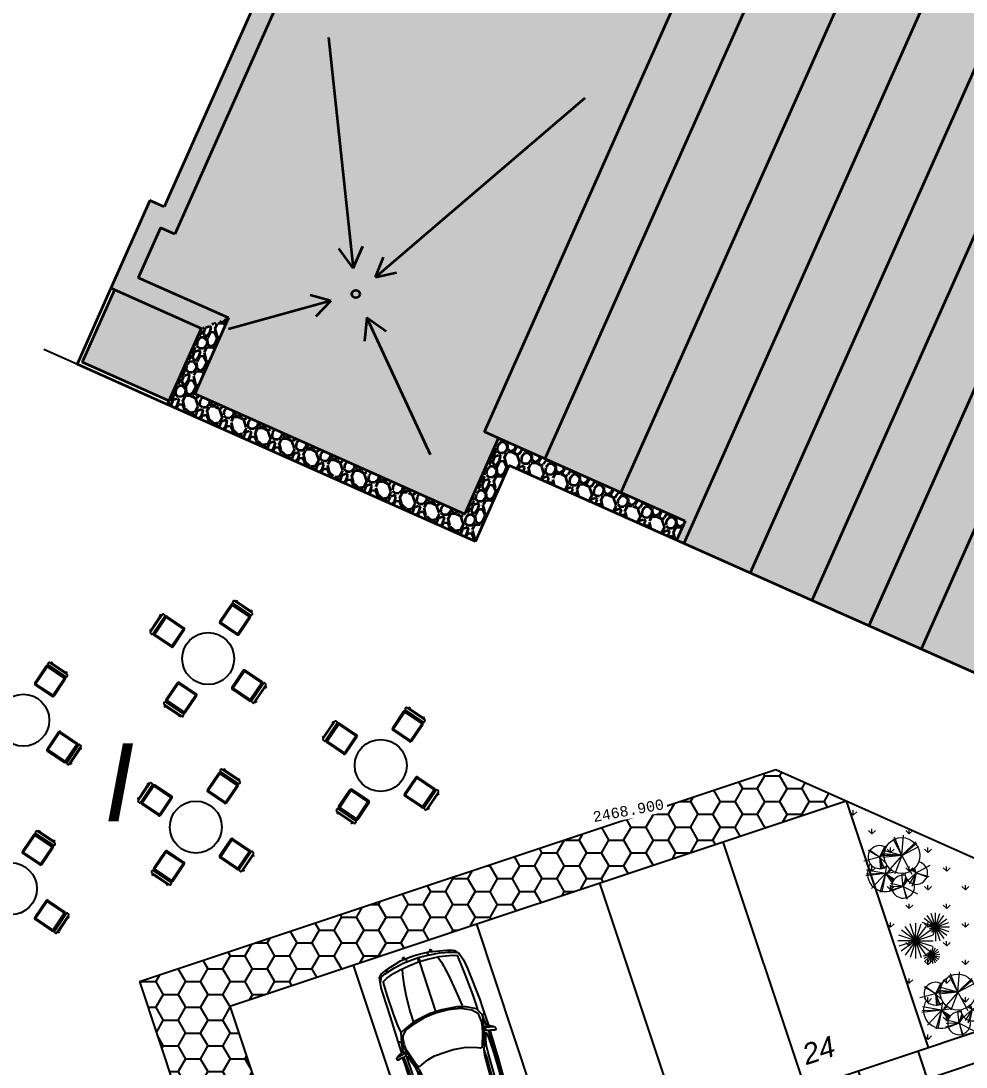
# Model space of a CAD drawing. Header units: millimetres. Extents: x 525387 to 527545, y 2235066 to 2235448.
# Drawn here: x 525562.22 to 525580.41, y 2235095.4 to 2235115.52 of the extents above; entities that cross this region are included whole.
import ezdxf
from ezdxf.enums import TextEntityAlignment as Align

# ---------------------------------------------------------------- set-up
doc = ezdxf.new("R2010")
doc.units = ezdxf.units.MM
doc.set_wipeout_variables(frame=1)
doc.linetypes.add('JIS_02_1.0', pattern=[2, 1, -1])
for name, color, linetype in [('auxiliar', 6, 'Continuous'), ('COTAS', 2, 'Continuous'), ('EJES', 1, 'Continuous'), ('muebles', 2, 'Continuous'), ('pie de plano', 7, 'Continuous'), ('PISOS', 7, 'Continuous'), ('ventanas', 3, 'Continuous')]:
    doc.layers.add(name, color=color, linetype=linetype)
doc.layers.add('jardin', color=72, linetype='Continuous', lineweight=5)
doc.layers.add('muro', color=5, linetype='Continuous', lineweight=35)
doc.styles.add('ARIAL', font='ariali.ttf')
doc.styles.add('MONOTXT4', font='monotxt4.shx')
pattern_1 = [(114.0127875, (525551.2992117441, 2235391.699582432), (-2.523752114492984, 5.572248672178291), [0.068344288, -6.766096727913]), (70.969741, (525551.2713996338, 2235391.762011952), (-2.015385456289004, -5.775595334039213), [0.117280944, -11.6108097787048]), (18.51044709999996, (525551.3096411213, 2235391.872883047), (-7.171114163222421, -2.367966566070316), [0.08269630400000003, -8.18694455882]), (153.273689, (525551.2742035118, 2235392.105530227), (9.074999634484817, -4.596525387082826), [0.106800904, -10.5732874851476]), (178.83365418, (525551.1788127049, 2235392.153561703), (6.602084183207112, -0.1590611135474153), [0.10472674, -10.36796154906879]), (243.2736889999999, (525551.0741075202, 2235392.155693437), (4.596525387082827, 9.074999634484815), [0.106800904, -10.5732874851476]), (283.69424047, (525551.0260760438, 2235392.060302629), (-1.954722134418151, 8.099276348983892), [0.141238732, -13.9826230628494]), (318.25532837, (525551.0595129424, 2235391.923079012), (8.763428531169453, -7.794256371141714), [0.133343904, -13.201051320381]), (7.429565620000007, (525551.1590034383, 2235391.834296972), (7.686031919642201, 1.026559949658026), [0.1071626, -10.6091091397424]), (61.23635829999998, (525551.2652664789, 2235391.848153893), (-2.736925454759393, -4.898269802194123), [0.122342656, -5.994787389999999]), (108.3974378, (525551.3241374319, 2235391.955400911), (-2.625425441390518, 7.841817471205219), [0.158215584, -15.6633545024354]), (24.81407482999999, (525551.0650067086, 2235391.648156168), (4.230842057811848, 2.008834358986388), [0.054000908, -5.346113164868801]), (57.4692344, (525551.1140221622, 2235391.6708191), (-3.61425097485695, -5.619809773538049), [0.102736396, -10.170927799408]), (111, (525551.1692690382, 2235391.757436652), (-0.464081092482485, 0.2066222146825261), [0.07184186800000002, -0.6465786216856001]), (89.19859050999996, (525551.239422324, 2235391.765127663), (-0.1049488886385366, -2.733649891768001), [0.03868826399999999, -3.830124473778799]), (177.80140949, (525551.2399634462, 2235391.803812006), (1.598865492140703, -0.1557855514535605), [0.05471312400000002, -2.680950598]), (276.96375653, (525551.1852904487, 2235391.805910984), (0.3082955408512482, -1.805487706823705), [0.08886393199999998, -2.873259630582]), (47.56505117999998, (525551.1960644143, 2235391.71770282), (-0.8773255218095942, -0.7215399703282587), [0.06425742800000002, -1.5421796233656]), (262.389540334, (525551.3598043303, 2235392.07297904), (-0.6739788693777097, -5.26067756887198), [0.09001760000000003, -8.911765334507802]), (316.34617594, (525551.3478826088, 2235391.983754143), (-4.278403158441012, 4.129168731580321), [0.075519788, -7.476443135640001]), (179.1985905099999, (525551.2888806331, 2235391.676378377), (2.73364989177, -0.1049488886385668), [0.07737601999999998, -3.791436717778799]), (229.61045967, (525551.2115119471, 2235391.677460622), (3.458465423990991, 4.020944281018713), [0.09001759999999998, -8.911765334507994]), (225.44395478, (525551.0720740532, 2235392.201084813), (1.961273258377443, 1.907161033047151), [0.08680703999999995, -4.253546862621199]), (180.7751406, (525551.0111696337, 2235392.139229171), (6.138003090693397, 0.04756110422571401), [0.07273442399999998, -7.200718676144001]), (312.80140949, (525550.8227333183, 2235391.878359781), (1.907161033170424, -1.961273258257643), [0.07737602000000002, -3.7914367177788]), (263.35402464, (525550.8753073387, 2235391.821587805), (0.8297644204997564, 6.859543061055199), [0.08515654800000003, -8.43047519604]), (315.44395478, (525550.9239782038, 2235392.105759516), (-1.907161033033535, 1.961273258390701), [0.04340352, -4.296950382621201]), (347.309932474, (525550.8351306514, 2235391.906204647), (2.062946584612372, -0.362407766247542), [0.02590292, -2.564398992905201]), (51.96375653200002, (525550.8604009281, 2235391.900514347), (-1.083947736529897, -1.185621062764739), [0.10472674, -1.9898109178138]), (72.00900596, (525550.9249294255, 2235391.982999455), (-1.602141054088788, -4.847433139590462), [0.09705339999999996, -9.608272972667395]), (189.6900675299999, (525551.14352315, 2235391.824506983), (1.134784399643891, 0.05083666319626014), [0.07326477599999999, -1.758355271936]), (239.15722659, (525551.0713036418, 2235391.812175161), (-4.440739834176075, -7.476134143068926), [0.127911352, -12.6632018130062]), (306.9453959, (525551.0057256551, 2235391.702353555), (-2.422078788595124, 3.302679872745418), [0.05230164800000001, -5.177878463622001]), (335.9999999999999, (525551.0371618428, 2235391.660553501), (0.670703307164948, 0.2574588777999348), [0.03048, -0.47752]), (6.256437159999979, (525550.9429843029, 2235391.98608241), (-4.0750565061357, -0.4099688668674019), [0.07057339199999998, -6.986788154639999]), (294.0127874999999, (525551.0131375886, 2235391.993773421), (2.523752114473436, -5.572248672187), [0.136688576, -6.697752439913001]), (246, (525551.0687618087, 2235391.868914381), (0.2574588777999348, -0.670703307164948), [0.13208, -0.3759200000000001]), (211.3048464999999, (525551.0150400329, 2235391.748253297), (-5.314789792473428, -3.194455424922962), [0.08032191200000001, -7.951863344828002]), (140.0546040999999, (525550.9464118466, 2235391.706518754), (-1.649702155269869, 1.290569951183687), [0.073965816, -3.624330007754401]), (93.64597535999997, (525550.8897053822, 2235391.754009108), (-0.7149888450969384, 10.88376290404138), [0.12042902, -11.9224928845876]), (61.42607873999999, (525550.8820471269, 2235391.874194582), (3.150169883354836, 5.826431987589059), [0.127405892, -12.613169291248])]

# ---------------------------------------------------------------- blocks, each defined once
blk = doc.blocks.new('Muco01pl')
at = {"color": 0, "linetype": 'ByBlock'}
for p, q in [((0.1830029072012882, -0.1196907536540419), (-0.1669970927987123, -0.1196907536540419)), ((-0.1584669139592585, -0.00981108789509938), (-0.1323541326172226, -0.009811087895099435)), ((-0.1584669139592585, -0.00981108789509938), (-0.1584669139592585, -0.0347477915452627)), ((-0.1584669139592576, -0.08340611557419672), (-0.1584669139592576, -0.09759532328770357)), ((-0.1323541326172217, -0.03474779154526275), (-0.1323541326172226, -0.009811087895099435)), ((-0.1323541326172226, -0.02227943972018065), (0.1448430847059317, -0.02227943972018065)), ((-0.1323541326172217, -0.09759532328770357), (-0.1323541326172217, -0.08340611557419672)), ((0.1448430847059308, -0.009811087895099435), (0.1709558660479675, -0.009811087895099435)), ((0.1448430847059317, -0.009811087895099435), (0.1448430847059317, -0.03474779154526275)), ((0.1448430847059317, -0.08340611557419675), (0.1448430847059317, -0.0975953232877036)), ((0.1709558660479675, -0.03474779154526275), (0.1709558660479675, -0.009811087895099435)), ((0.1709558660479675, -0.0975953232877036), (0.1709558660479675, -0.08340611557419675)), ((0.1859074768349493, -0.4725953232877036), (0.1859074768349493, -0.1225953232877031))]:
    blk.add_line(p, q, dxfattribs=at)
for points in [[(0.1899330943505466, -0.03474779154526275), (-0.1803233263974466, -0.03474779154526364, 0.414213562373095), (-0.1953233263974463, -0.04974779154526329), (-0.1953233263974463, -0.06840611557419615, 0.414213562373095), (-0.1803233263974467, -0.08340611557419672), (0.1899330943505466, -0.08340611557419672, 0.414213562373095), (0.2049330943505463, -0.06840611557419615), (0.2049330943505463, -0.04974779154526329, 0.414213562373095)], [(0.1830029072012882, -0.09759532328770357), (-0.1669970927987124, -0.09759532328770357, 0.414213562373095), (-0.1919970927987118, -0.122595323287703), (-0.1919970927987118, -0.4725953232877036, 0.414213562373095), (-0.1669970927987124, -0.4975953232877031), (0.1830029072012882, -0.4975953232877031, 0.414213562373095), (0.2080029072012876, -0.4725953232877036), (0.2080029072012876, -0.122595323287703, 0.414213562373095)]]:
    blk.add_lwpolyline(points, format="xyb", close=True, dxfattribs=at)
for points in [[(-0.1699016624323735, -0.122595323287703), (-0.1699016624323735, -0.4725953232877036)], [(-0.1669970927987124, -0.4754998929213647), (0.1830029072012882, -0.4754998929213647)]]:
    blk.add_lwpolyline(points, dxfattribs=at)
for centre, start, end in [((-0.1669970927987124, -0.122595323287703), 90, 180), ((0.1830029072012882, -0.122595323287703), 0, 90), ((-0.1669970927987124, -0.4725953232877036), 180, 270), ((0.1830029072012882, -0.4725953232877036), 270, 0)]:
    blk.add_arc(centre, 0.002904569633661147, start, end, dxfattribs=at)
blk = doc.blocks.new('Chde03pl')
at = {"color": 0, "linetype": 'ByBlock'}
for points in [[(-1.759172460730966, 0.978169351737734), (-1.743104241367047, 0.966541781434761), (-1.727928700856682, 0.9349293246735493), (-1.708587325696413, 0.8964129980449442), (-1.696387381364551, 0.8673440722875081), (-1.699065417925207, 0.8404553159618785), (-1.707694646842864, 0.8219238757915146), (-1.724953104678179, 0.8113863902044424), (-1.743996920220601, 0.8066626897688602), (-1.758279781877413, 0.809206220772636), (-1.773455322387778, 0.8244674067952903), (-1.785952826337492, 0.8404553159618785), (-1.792796697548051, 0.859350117704214), (-1.795474734108703, 0.8778815578745779), (-1.803211284172811, 0.9312957089538679), (-1.811840513090468, 0.9930671761884213), (-1.808864916911965, 1.002514577059588), (-1.803211284172811, 1.00723827749517), (-1.790713780223097, 1.006148192779267), (-1.779406514744784, 1.003604661775491), (-1.766016331941521, 0.9930671761884213), (-1.762148056909469, 0.9825296906013515), (-1.754411506845361, 0.9581844652794976), (-1.739235966334995, 0.8858755124578744), (-1.728821379710235, 0.8346415308103932), (-1.727928700856682, 0.812476474920348)], [(-1.810650274619068, -0.8633470949958623), (-2.370657475413329, -0.8531729709807594), (-3.423423403367687, -0.8019389893332782), (-3.866489674346785, -0.7714166172879696), (-4.284263377808603, -0.7103718731973524), (-4.417867646223389, -0.6794861395800769), (-4.476486890939896, -0.6387896435196655), (-4.526476906738746, -0.53668504179667), (-4.559803583937979, -0.2612569702449613), (-4.585096151455254, -0.02652539475366163), (-4.576764482155448, 0.2285544287678437), (-4.559803583937979, 0.5039825003195526), (-4.50981356813913, 0.6569577221180625), (-4.476486890939896, 0.7081917037655436), (-4.451194323422622, 0.7285399517957494), (-4.334253393607454, 0.759062323841058), (-4.13369821117635, 0.7895846958863665), (-3.975098934862142, 0.8001221814734363), (-3.724256177014342, 0.8306445535187449), (-3.431755072667498, 0.8509928015489506), (-3.080932283221992, 0.8713410495791564), (-2.479266735928687, 0.8916892976093621), (-1.936220433351894, 0.8916892976093621), (-1.802318605319257, 0.8916892976093621)], [(-1.800533247612155, 0.8687975185753807), (-2.061195472849017, 0.8644371797117655), (-2.336140559742696, 0.8600768408481503), (-2.575378492494336, 0.8600768408481503), (-2.786050701932348, 0.8557165019845328), (-2.932450033914693, 0.8469958242573024), (-3.146692958766911, 0.8339148076664569), (-3.321658014062884, 0.8164734522119939), (-3.414496614832179, 0.8033924356211483), (-3.418067330246384, 0.794671757893918), (-3.414496614832179, 0.7685097247122246), (-3.389501606932756, 0.7292666749396857), (-3.325228729477089, 0.6900236251671468), (-3.264526567435628, 0.6638615919854534), (-3.171687966666333, 0.6595012531218382), (-3.028859350098193, 0.6638615919854534), (-2.989581480541954, 0.6595012531218382), (-2.825328571488587, 0.6682219308490684), (-2.582519923322741, 0.6725822697126861), (-2.42897916051199, 0.6769426085762988), (-2.268296966872828, 0.6769426085762988), (-2.193311943174551, 0.6725822697126861), (-2.1433219273757, 0.6682219308490684)], [(-2.882460018115843, 0.8164734522119939), (-3.014576488441377, 0.8077527744847635), (-3.157405105009522, 0.794671757893918), (-3.257385136607222, 0.7815907413030725), (-3.321658014062884, 0.7772304024394548), (-3.3359408757197, 0.7641493858486094), (-3.3359408757197, 0.7423476915305312), (-3.282380144506645, 0.7074649806216075), (-3.225248697879389, 0.6943839640307619), (-3.153834389595316, 0.6943839640307619), (-3.04671292716921, 0.6987443028943771), (-3.011005773027172, 0.7031046417579923), (-2.971727903470932, 0.7292666749396857), (-2.911025741429471, 0.7772304024394548), (-2.875318587287437, 0.8164734522119939)], [(-1.47559814491963, 0.8731578574389958), (-1.500593152819058, 0.8426354853936873), (-1.539871022375297, 0.8208337910756114), (-1.636280338558792, 0.8077527744847635), (-1.786250385955343, 0.7685097247122246), (-1.9433618641803, 0.7205459972124553), (-2.046912611192205, 0.6856632863035316), (-2.111185488647872, 0.6638615919854534), (-2.214736235659773, 0.6464202365309927), (-2.418267014269379, 0.6333392199401447), (-2.768197124861331, 0.6333392199401447), (-2.943162180157304, 0.6333392199401447), (-2.978869334299343, 0.63769955880376), (-2.993152195956154, 0.6507805753946078), (-3.00029362678456, 0.6725822697126861), (-2.964586472642527, 0.6900236251671468), (-2.878889302701642, 0.7597890469849942), (-2.836040717731198, 0.8208337910756114), (-2.828899286902792, 0.85135616312092), (-2.832470002316993, 0.8687975185753807)], [(-2.775338555689737, 0.8164734522119939), (-2.811045709831775, 0.7815907413030725), (-2.864606441044826, 0.7292666749396857), (-2.918167172257882, 0.6987443028943771), (-2.889601448944254, 0.6943839640307619), (-2.803904279003365, 0.7031046417579923), (-2.57180777708013, 0.7074649806216075), (-2.414696298855174, 0.711825319485225), (-2.264726251458623, 0.7074649806216075), (-2.146892642789906, 0.7031046417579923), (-2.079049049920039, 0.711825319485225), (-1.971927587493927, 0.7423476915305312), (-1.821957540097377, 0.7859510801666852), (-1.807674678440565, 0.8121131133483787), (-1.821957540097377, 0.8164734522119939), (-1.882659702138838, 0.8164734522119939), (-2.082619765334239, 0.8164734522119939), (-2.439691306754602, 0.8164734522119939), (-2.678929239506242, 0.8164734522119939), (-2.775338555689737, 0.8164734522119939)], [(-1.706206848753613, -0.8368217002422019), (-1.567841626453222, -0.8215605142195477), (-1.479763979569533, -0.8139299212082205), (-1.422930092560128, -0.7906747806022721), (-1.341101197651296, -0.7445278609623399), (-1.240526046817893, -0.5679341369859148), (-1.190238471401196, -0.3986076444488475), (-1.152448399934204, -0.1068283021585789), (-1.152448399934204, 0.1315368890523996), (-1.177443407833632, 0.2852388339948433), (-1.202735975350905, 0.4698265125545649), (-1.284564870259738, 0.6849365631595953), (-1.328603693701582, 0.7772304024394548), (-1.410432588610415, 0.8001221814734363), (-1.530051554986235, 0.8310079150907143), (-1.674665529261482, 0.8538996941246932)], [(-1.685377675504093, 0.8815151735942592), (-1.367881563257822, 0.8815151735942592), (-0.9751028676954302, 0.8713410495791564), (-0.4987099195170993, 0.8713410495791564), (-0.3901006590017416, 0.8713410495791564), (-0.3067839660036578, 0.8611669255640535), (-0.1978771458704441, 0.8408186775338478), (-0.1395554607717879, 0.7895846958863665), (-0.08510205070518345, 0.63769955880376), (-0.04106322726333886, 0.4632860042591434), (-0.01368774242111101, 0.3557309789566271), (-0.002678036560653442, 0.208206180737638), (0.002678036560654499, 0.07376239910949445), (-0.002678036560653442, -0.07376239910949463), (-0.01368774242111101, -0.2147466890330622), (-0.0577265658629556, -0.4160489999033082), (-0.1071214624261034, -0.6238918190689805), (-0.1455066531287935, -0.6976542181784738), (-0.1838918438314837, -0.7310834827995275)], [(-0.2499500789942483, 0.7180024662086796), (-0.2939889024360928, 0.7986687351855662), (-0.3597495779810109, 0.8052092434809878), (-0.5796461355723779, 0.8121131133483787), (-0.9587370887136599, 0.8052092434809878), (-1.194999425286797, 0.7986687351855662), (-1.332471968733639, 0.7717799788599365)], [(-0.3103546814178583, 0.8589867561322447), (-0.2499500789942483, 0.8320979998066175), (-0.1895454765706381, 0.7986687351855662), (-0.1565163589892559, 0.7180024662086796), (-0.101467829686949, 0.5101596470430072), (-0.06873627172341794, 0.3223017143355759), (-0.0577265658629556, 0.01344437816281355), (-0.06873627172341794, -0.1809540628400416), (-0.09611175656564579, -0.4026046217404957), (-0.1455066531287935, -0.6039069326107417), (-0.1895454765706381, -0.7245429745041035), (-0.2225745941520204, -0.7445278609623399)], [(-3.754607258035068, 0.6595012531218382), (-3.770675477398987, 0.679486139580077), (-3.813821621987278, 0.6925671561709225), (-3.986406200340456, 0.699107664466344), (-4.250341581373667, 0.6860266478754985), (-4.487496596800359, 0.6660417614172621)], [(-3.474306098020091, 0.5345048723648612), (-3.46359395177748, 0.5806517920047933), (-3.474306098020091, 0.6267987116447231), (-3.52280831572969, 0.672945631284653), (-3.598388458663665, 0.7056481727617679), (-3.641237043634105, 0.7121886810571919), (-3.695392894082863, 0.699107664466344), (-3.781387623641598, 0.6333392199401447), (-3.862323839696877, 0.5018023308877462), (-3.910826057406476, 0.3437400470816848), (-3.94326005575216, 0.1395308436356937), (-3.94326005575216, -0.1170024261736818), (-3.900113911163865, -0.3408331545059423), (-3.819177695108586, -0.5315979797891185), (-3.732885405931999, -0.6238918190689805), (-3.6843831882224, -0.6500538522506716), (-3.619812751148888, -0.6500538522506716), (-3.571310533439289, -0.630432327364402), (-3.512096169487079, -0.5908259160198962), (-3.474306098020091, -0.544678996379964), (-3.468950024898783, -0.4789105518537648), (-3.490374317384005, -0.3539141710967878), (-3.549588681336215, -0.1170024261736818), (-3.55524231407537, 0.05414087422322499), (-3.549588681336215, 0.2252841746201318), (-3.533520461972296, 0.4029679833124625), (-3.479662171141394, 0.5345048723648612)], [(-1.574090378428079, 0.7924915884621092), (-1.643421769387198, 0.784860995450782), (-1.750245672195458, 0.7539752618335065), (-1.863615886596421, 0.723452889788198), (-1.995732356921955, 0.6849365631595953), (-2.039771180363799, 0.6616814225536445), (-2.058814995906217, 0.6311590505083383), (-2.033522428388943, 0.5773815378570814), (-1.983234852972241, 0.4465713719486166), (-1.95169353348011, 0.3005000200174976), (-1.945444781505253, 0.08538996941246983), (-1.945444781505253, -0.0759425685413034), (-1.983234852972241, -0.3295689457749363), (-2.05256624393136, -0.5370484033686392), (-2.077561251830787, -0.5908259160198962), (-2.077561251830787, -0.6217116496371717), (-2.039771180363799, -0.6446034286711532), (-1.838323319079147, -0.7140054889170337), (-1.699958096778756, -0.7521584539736671), (-1.599382945945353, -0.7677830015682907), (-1.498510235494104, -0.7597890469849942), (-1.441973908102546, -0.7521584539736671), (-1.334852445676439, -0.6522340216824803), (-1.240526046817893, -0.4603791116834009), (-1.190238471401196, -0.2220139204724224), (-1.177443407833632, 0.03161245676121049), (-1.196487223376049, 0.2623470549608643), (-1.24677479879275, 0.4927182915885465), (-1.309857437777012, 0.6773059701482681), (-1.397935084660701, 0.7616058548448337), (-1.460720164027116, 0.784860995450782), (-1.530051554986235, 0.784860995450782), (-1.561592874478366, 0.784860995450782)], [(-0.2445940058729451, 0.7114619579132556), (-0.2005551824311005, 0.5635737981222972), (-0.1731796975888726, 0.416048999903308), (-0.1511602858679527, 0.2350949370632677), (-0.1401505800074904, 0.03379262619301927), (-0.1455066531287935, -0.1540653065144143), (-0.1621699917284103, -0.3757158654148661), (-0.216920961412866, -0.630432327364402), (-0.2499500789942483, -0.7110985963412887), (-0.4147981072833178, -0.7245429745041035), (-0.6950992672982949, -0.7445278609623399), (-1.068834147318274, -0.7648761089925457), (-1.294086778030949, -0.7648761089925457), (-1.359847453575867, -0.7648761089925457)], [(-0.101467829686949, 0.6642249535574226), (-0.1401505800074904, 0.6845732015876284)], [(-0.1693114225568209, 0.3775326732747054), (-0.2817889581042303, 0.4036947064563988), (-0.4585393711073064, 0.4363972479335137), (-0.6995626615660491, 0.4690997894106287), (-1.010214902601761, 0.4887213142969005), (-1.213745681211368, 0.4887213142969005)], [(-0.01904381554241895, 0.2485393152260801), (-0.06308263898426354, 0.2550798235215041)], [(0.008034109681962439, 0.2656173091085739), (0.02439988866372795, 0.2721578174039978), (0.03540959452419029, 0.2921427038622342), (0.02439988866372795, 0.3055870820250491), (0.008034109681962439, 0.3190314601878639)], [(-0.1478871300715987, 0.01780471702642872), (-1.144116730634398, 0.01780471702642872)], [(-0.07944841796602427, 0.03233917990514675), (-0.1068239028082521, 0.03233917990514675), (-0.1178336086687145, 0.03233917990514675), (-0.1178336086687145, 0.01199093187494103), (-0.1124775355474113, -0.001453446287871416), (-0.09611175656564579, -0.001453446287871416), (-0.07944841796602427, 0.01199093187494103), (-0.07944841796602427, 0.02543531003775587)], [(-0.02469744828157335, -0.17441355454462), (-0.0577265658629556, -0.1809540628400416)], [(-0.1675260648497182, -0.3488271090892364), (-0.2773255638364761, -0.38225637371029), (-0.557626723851458, -0.4360338863615469), (-0.8983324862900498, -0.4763670208499891), (-1.194999425286797, -0.5032557771756188)], [(-0.01904381554241895, -0.275064709979743), (0.002678036560654499, -0.2681608401123521), (0.01368774242111684, -0.2547164619495373), (0.01368774242111684, -0.2412720837867225), (0.002678036560654499, -0.2347315754912986), (-0.01368774242111101, -0.2278277056239077)], [(-3.770675477398987, -0.6039069326107417), (-3.781387623641598, -0.6238918190689805), (-3.824533768229889, -0.630432327364402), (-3.970040421358685, -0.636972835659826), (-4.196483290542766, -0.6238918190689805), (-4.482140523679051, -0.5973664243153177)], [(-1.463100640969917, -0.8669807107155412), (-1.497022437404852, -0.8164734522119962), (-1.587480561231342, -0.79794201204163), (-1.795177174490851, -0.7517950924017002), (-2.037093143803143, -0.6733089928566223), (-2.135287817693746, -0.6409698129514743), (-2.237053206998544, -0.6180780339174928), (-2.528066513256137, -0.6042702941827086), (-2.758377657472268, -0.590462554447927), (-2.950898730221413, -0.5857388540123448), (-2.999996067166714, -0.6042702941827086), (-3.007732617230822, -0.6271620732166902), (-2.977381536210091, -0.6595012531218382), (-2.894362402829854, -0.7332636522313338), (-2.841396790852501, -0.7794105718712637), (-2.837826075438301, -0.8026657124772144), (-2.833957800406244, -0.8208337910756114)], [(-0.101467829686949, -0.5701143064177212), (-0.1401505800074904, -0.6039069326107417)], [(-1.810352715001217, -0.8393652312459776), (-2.199560695149408, -0.830281191946778), (-2.618524637082627, -0.8164734522119962), (-2.920845208818533, -0.8026657124772144), (-3.302316638902616, -0.7703265325720664), (-3.419257568717784, -0.7517950924017002), (-3.449608649738515, -0.7379873526669184), (-3.441872099674407, -0.719455912496552), (-3.396643037761161, -0.6780326932922044), (-3.340106710369603, -0.6366094740878567), (-3.28714109839225, -0.622801734353075), (-3.218999945904532, -0.6133543334819084), (-2.913108658754425, -0.622801734353075), (-2.505451982299514, -0.6409698129514743), (-2.28257982852964, -0.6504172138226408), (-2.195692420117356, -0.6456935133870564), (-2.150463358204111, -0.6456935133870564)], [(-1.77405044162348, -0.9570943805635944), (-1.760957818438069, -0.9472836181204609), (-1.723762866206779, -0.8782449194465473), (-1.71126536225707, -0.8491759936891112), (-1.712158041110619, -0.8295544688028417), (-1.716621435378373, -0.8081161360567328), (-1.727333581620984, -0.7983053736135969), (-1.746674956781252, -0.7906747806022721), (-1.766016331941521, -0.7884946111704634), (-1.778513835891234, -0.7939450347499817), (-1.789225982133846, -0.8081161360567328), (-1.801425926465708, -0.8295544688028417), (-1.807674678440565, -0.8600768408481503), (-1.811245393854771, -0.8858755124578744), (-1.817494145829623, -0.9138543534994072), (-1.830586769015039, -0.9494637875522672), (-1.835942842136342, -0.9734456513021519), (-1.830586769015039, -0.9832564137452878), (-1.82374289780448, -0.9883434757528392), (-1.813030751561868, -0.9883434757528392), (-1.794582055255149, -0.9861633063210304), (-1.788333303280297, -0.9799861595975758), (-1.773157762769931, -0.951643956984076), (-1.752923708756109, -0.880425088878356), (-1.734177452831539, -0.7961252041817904)], [(-0.2065063747881061, -0.7510683692577639), (-0.365105651102314, -0.8019389893332782), (-0.5489974949338007, -0.8226505989354508), (-1.192321388726146, -0.8633470949958623), (-1.376213232557632, -0.8633470949958623), (-1.710372683403516, -0.8735212190109651)]]:
    blk.add_lwpolyline(points, dxfattribs=at)
for points in [[(-3.010708213409325, -0.6678585692771015), (-2.955362124489167, -0.7158222967768731), (-2.919357410729281, -0.7536119002615396), (-2.914596456843676, -0.765602832136482), (-2.929176878118344, -0.7695998094281301), (-3.085693237107598, -0.7576088775531878), (-3.296067886927759, -0.737623991094949), (-3.351413975847917, -0.7278132286518155), (-3.367779754829682, -0.7176391046367127), (-3.371052910626037, -0.7056481727617703), (-3.352901773937168, -0.6896602635951797), (-3.312136106291678, -0.658047806833968), (-3.255302219282268, -0.651870660110511), (-3.194897616858658, -0.6500538522506716), (-3.064566504240227, -0.6558676374021593), (-3.02707399239109, -0.6620447841256138)], [(-2.899718475951162, -0.6740357160005561), (-2.589958913768998, -0.6838464784436921), (-2.357564852227918, -0.6943839640307619), (-2.184980273874745, -0.7016511954701221), (-2.078751490302187, -0.708555065337513), (-1.961215441251317, -0.7365339063790458), (-1.834752603664942, -0.7786838487273274), (-1.843381832582599, -0.7892213343143996), (-1.860640290417918, -0.7961252041817904), (-2.187955870053248, -0.7997588199014694), (-2.503964184210263, -0.7928549500340785), (-2.670597570206431, -0.7892213343143996), (-2.707792522437721, -0.7786838487273274), (-2.782479986518142, -0.7507050076857945), (-2.880079541173043, -0.6911137098830499)]]:
    blk.add_lwpolyline(points, close=True, dxfattribs=at)
blk = doc.blocks.new('Arbo-p12')
at = {"color": 0, "linetype": 'ByBlock', "lineweight": 0}
for p, q in [((0.1654444836079677, 0.2784894576247351), (0.1012380212751178, 0.5282004195085828)), ((-0.09945709401501, 0.1825524877638605), (-0.3403838269256559, 0.4051013730745814)), ((-0.09945709401501, 0.1825524877638605), (-0.1356132411272652, 0.4940981494850954)), ((-0.09945709401501, 0.1825524877638605), (-0.1074507220736416, 0.4894871847450658)), ((-0.09945709401501, 0.1825524877638605), (-0.04596247985850208, 0.4867876671657798)), ((0.1654444836079677, 0.2784894576247351), (0.2733940111910297, 0.4590283148584596)), ((0.1654444836079677, 0.2784894576247351), (0.2773408917322135, 0.4382920194160924)), ((-0.09945709401501, 0.1825524877638605), (-0.4038031262973748, 0.2714040318060841)), ((-0.09945709401501, 0.1825524877638605), (-0.3980144917112823, 0.2385292821627031)), ((-0.09945709401501, 0.1825524877638605), (-0.2491042509019152, 0.07191034251168738)), ((-0.09945709401501, 0.1825524877638605), (-0.2183721527725425, 0.05834102786364928)), ((-0.09945709401501, 0.1825524877638605), (-0.2032355424297066, 0.0489319366850588)), ((-0.09945709401501, 0.1825524877638605), (-0.1899574522912311, 0.03883172599978091)), ((-0.09945709401501, 0.1825524877638605), (0.03442190526441326, 0.159203816530546)), ((-0.09945709401501, 0.1825524877638605), (-0.07240588186543039, 0.03245811781874022)), ((-0.09945709401501, 0.1825524877638605), (-0.04203283865625145, 0.08610863659155533)), ((0.1654444836079677, 0.2784894576247351), (-0.02910967280313285, 0.2589447612715267)), ((0.1654444836079677, 0.2784894576247351), (-0.02305159788099669, 0.2349050050647519)), ((0.1654444836079677, 0.2784894576247351), (-0.01607567987874499, 0.2021488315189971)), ((0.1654444836079677, 0.2784894576247351), (0.07460698168316968, 0.1810547487095855)), ((0.1912869320984432, -0.08140291117061205), (0.1580292908201565, 0.2263884639274987)), ((0.1654444836079677, 0.2784894576247351), (0.2028990161379305, 0.2055873213512632)), ((0.1654444836079677, 0.2784894576247351), (0.2330999254421608, 0.2027623710971878)), ((0.1654444836079677, 0.2784894576247351), (0.3572435578118477, 0.1567404148424138)), ((0.1654444836079677, 0.2784894576247351), (0.3436585484460159, 0.1852775967678375)), ((0.1912869320984432, -0.08140291117061205), (0.1885154619919192, 0.2180697781140359)), ((0.1912869320984432, -0.08140291117061205), (0.2716595651876356, 0.2152968828428821)), ((0.1912869320984432, -0.08140291117061205), (0.2190016331636822, 0.212523987571728)), ((-0.3074832109905653, -0.1018937197444366), (-0.3809867018928431, 0.0853118911108058)), ((-0.3074832109905653, -0.1018937197444366), (-0.3725427538281328, 0.1157687946434195)), ((-0.3074832109905653, -0.1018937197444366), (-0.3104882755280723, 0.1066058052098178)), ((-0.3074832109905653, -0.1018937197444366), (-0.2578444630142112, 0.1008138822734795)), ((0.1912869320984432, -0.08140291117061205), (-0.09971742908656489, 0.02951289967555382)), ((0.1912869320984432, -0.08140291117061205), (-0.0664597878082781, 0.1459745010640283)), ((0.1912869320984432, -0.08140291117061205), (0.4601195324312601, 0.06001474765824955)), ((0.1912869320984432, -0.08140291117061205), (0.4850627633899749, 0.03783158548901633)), ((-0.3074832109905653, -0.1018937197444366), (-0.507343275403616, -0.1674935225602729)), ((-0.3074832109905653, -0.1018937197444366), (-0.4967330011342612, -0.1492454022568394)), ((-0.3074832109905653, -0.1018937197444366), (-0.4226588173356135, -0.3325723143155553)), ((-0.3074832109905653, -0.1018937197444366), (-0.112246912438887, -0.08118529650845765)), ((-0.3074832109905653, -0.1018937197444366), (-0.168457054476695, -0.1474484213565678)), ((-0.3074832109905653, -0.1018937197444366), (-0.193463941107007, -0.1623478726825746)), ((-0.3074832109905653, -0.1018937197444366), (-0.2069262341160077, -0.1728698851188635)), ((-0.08741089502086342, -0.3119095872141122), (-0.2277341135656372, -0.157430554482322)), ((0.1912869320984432, -0.08140291117061205), (-0.1052603692996122, -0.242230836897553)), ((0.1912869320984432, -0.08140291117061205), (0.338174847744209, -0.3531466477437188)), ((0.1912869320984432, -0.08140291117061205), (0.388061309661639, -0.3170990092187149)), ((0.1912869320984432, -0.08140291117061205), (0.4130045406203537, -0.3032345328629442)), ((0.1912869320984432, -0.08140291117061205), (0.5183204046682617, -0.1063589686109994)), ((-0.08741089502086342, -0.3119095872141122), (-0.304254691591202, -0.2441712511492324)), ((-0.08741089502086342, -0.3119095872141122), (-0.2837221160287666, -0.2681990802747973)), ((-0.08741089502086342, -0.3119095872141122), (-0.2619663918384558, -0.1978417966254108)), ((-0.08741089502086342, -0.3119095872141122), (-0.1539477203546766, -0.4952958347374364)), ((-0.08741089502086342, -0.3119095872141122), (-0.1447490113881557, -0.5142946654390551)), ((-0.08741089502086342, -0.3119095872141122), (-0.04879098096027828, -0.2390760849195701)), ((-0.08741089502086342, -0.3119095872141122), (-0.02860795749807729, -0.266185138638608)), ((-0.08741089502086342, -0.3119095872141122), (-0.02001231440516832, -0.2759558923497915)), ((-0.08741089502086342, -0.3119095872141122), (-0.01275229881134759, -0.2835568780088644)), ((-0.08741089502086342, -0.3119095872141122), (0.03946655136610412, -0.5363648118995229))]:
    blk.add_line(p, q, dxfattribs=at)
blk.add_circle((0.1912869320984432, -0.08140291117061205), 0.2872250582012303, dxfattribs=at)
for centre, radius, start, end in [((-0.09945709401501, 0.1825524877638605), 0.2872250582012303, 57.49040998641255, 202.5719847777969), ((0.1654444836079677, 0.2784894576247352), 0.1833465435664465, 326.1895167280852, 222.0247516634134), ((-0.3074832109905652, -0.1018937197444367), 0.1833465435664465, 350.2838044240218, 282.3951209920781), ((-0.08741089502086331, -0.3119095872141122), 0.1833465435664465, 91.44372134915663, 347.743530791549), ((-0.09945709401501, 0.1825524877638605), 0.2872250582012303, 265.0692222164591, 270.8897798021474)]:
    blk.add_arc(centre, radius, start, end, dxfattribs=at)
blk = doc.blocks.new('Arbo-p11')
at = {"color": 0, "linetype": 'ByBlock', "lineweight": 0}
for p, q in [((-0.03763756430225819, 0.163374348153109), (-0.217159280900016, 0.4104647932102127)), ((-0.03849758010914052, 0.1629361482125352), (-0.1328777318256156, 0.4534083873864336)), ((-0.04126426564766718, 0.163374348153109), (0.1382574509500902, 0.4104647932102127)), ((-0.04040424984078574, 0.1629361482125356), (0.05397590187568934, 0.453408387386434)), ((-0.03945091497496268, 0.1627851548033699), (-0.03945091497496268, 0.4682057414846272)), ((-0.03651685195300371, 0.1649168763686711), (-0.3269890911269016, 0.2592970280851462)), ((-0.03695505189357619, 0.1640568605617892), (-0.2840454969506803, 0.3435785771595471)), ((-0.04238497799692166, 0.1649168763686707), (0.2480872611769762, 0.2592970280851462)), ((-0.04194677805634829, 0.1640568605617892), (0.2051436670007558, 0.3435785771595471)), ((-0.2836893419357962, -0.1074223704625676), (-0.3456976836416141, 0.02482332054843036)), ((-0.03636585854383846, 0.1658702112344946), (-0.341786445225096, 0.1658702112344946)), ((-0.03651685195300371, 0.1668235461003168), (-0.3269890911269024, 0.0724433943838417)), ((-0.2841327870895041, -0.1075505428520331), (-0.3022400585782223, 0.03738421471603844)), ((-0.03695505189357708, 0.1676835619071991), (-0.2840454969506812, -0.01183815469055874)), ((-0.03763756430225819, 0.1683660743158798), (-0.217159280900016, -0.07872437074122432)), ((-0.03849758010913963, 0.1688042742564531), (-0.1328777318256151, -0.1216679649174452)), ((-0.04253597140608691, 0.1658702112344942), (0.2628846152751703, 0.1658702112344942)), ((-0.04238497799692166, 0.1668235461003172), (0.2480872611769771, 0.07244339438384215)), ((-0.0419467780563474, 0.1676835619071991), (0.2051436670007558, -0.01183815469055874)), ((-0.04126426564766718, 0.1683660743158793), (0.1382574509500902, -0.07872437074122476)), ((-0.04040424984078574, 0.1688042742564527), (0.05397590187568934, -0.1216679649174456)), ((-0.03945091497496268, 0.1689552676656188), (-0.03945091497496268, -0.1364653190156383)), ((0.1953335022018055, -0.175060160876516), (0.3382228357914097, 0.02161013450439094)), ((0.1960180271041445, -0.1754089437350702), (0.2711393953621688, 0.05579085464273289)), ((-0.2828517013715308, -0.1059036536696404), (-0.4277864589396019, -0.1240109251583587)), ((-0.2828668342738896, -0.1063650025192488), (-0.4263034345084373, -0.07879873789677308)), ((-0.2829798737609963, -0.105460208515933), (-0.4152255647719942, -0.1674685502217509)), ((-0.2830237911541527, -0.1067990950249508), (-0.41092166024266, -0.03625767233798807)), ((-0.2832388050357755, -0.1050780745594337), (-0.3898502998436337, -0.2049176779586645)), ((-0.2833072079792969, -0.1071634391877884), (-0.3831468113785281, -0.0005519443799301416)), ((-0.2836031491986131, -0.1047946577342894), (-0.3541445718855762, -0.2326925268227972)), ((-0.2840372417043147, -0.1046377008540264), (-0.3116035063267912, -0.2480743010885737)), ((-0.2857796762718963, -0.1062694571340594), (-0.1965552848700394, -0.09512230164397431)), ((-0.285764543369537, -0.1058081082844519), (-0.1423279431349898, -0.1333743729069276)), ((-0.2856515038824312, -0.1067129022877672), (-0.2213026976848658, -0.0765405561602234)), ((-0.2856075864892744, -0.1053740157787499), (-0.1577097174007671, -0.1759154384657121)), ((-0.2853925726076516, -0.1070950362442666), (-0.236504216537871, -0.06131203611239458)), ((-0.2853241696641302, -0.1050096716159123), (-0.185484566264899, -0.2116211664237705)), ((-0.285028228444814, -0.1073784530694117), (-0.2500939734895338, -0.04403954386138023)), ((-0.2849420357076313, -0.1047507403411331), (-0.222933694001813, -0.2369964313521306)), ((-0.2845941359391124, -0.1075354099496743), (-0.2667433379524853, -0.01465166927093722)), ((-0.284498590553923, -0.1046225679516676), (-0.2663913190652047, -0.2495573255197391)), ((0.199232362684991, -0.1730735922363042), (-0.04386549156077259, -0.1730735922363042)), ((0.1991121803024865, -0.1723147905367287), (-0.0320876180753167, -0.2474361587947539)), ((0.1987633974439318, -0.1716302656343892), (0.002093102063025251, -0.3145195992239943)), ((0.1991121803024865, -0.1738323939358805), (0.04939654229667245, -0.1251868343137158)), ((0.1982201554056353, -0.1710870235960928), (0.0553308218160311, -0.3677573189769997)), ((0.1987633974439327, -0.17451691883822), (0.1013662940220794, -0.1037537810977064)), ((0.1975356305032963, -0.1707382407375385), (0.122414262245272, -0.4019380391153416)), ((0.1982201554056353, -0.175060160876516), (0.1326960331551021, -0.08487394365613823)), ((0.1975356305032954, -0.1754089437350707), (0.1609826787180497, -0.062910525790458)), ((0.1943212949224498, -0.1730735922363046), (0.4374191491682133, -0.1730735922363046)), ((0.1944414773049543, -0.1738323939358809), (0.4256412756827566, -0.09871102567785575)), ((0.1944414773049543, -0.1723147905367283), (0.4256412756827574, -0.2474361587947535)), ((0.194790260163509, -0.17451691883822), (0.3914605555444155, -0.03162758524861489)), ((0.194790260163509, -0.1716302656343892), (0.3914605555444155, -0.3145195992239943)), ((0.1953335022018055, -0.1710870235960932), (0.3382228357914097, -0.3677573189770001)), ((0.1960180271041445, -0.170738240737539), (0.2711393953621688, -0.4019380391153421)), ((0.1967768288037199, -0.1755291261175752), (0.1967768288037199, -0.02587380216266869)), ((0.1967768288037199, -0.1706180583550335), (0.1967768288037199, -0.4137159126007971))]:
    blk.add_line(p, q, dxfattribs=at)

msp = doc.modelspace()

# ---------------------------------------------------------------- hatches: boundary and pattern name
h = msp.add_hatch(color=21)
h.dxf.hatch_style = 1
h.paths.add_polyline_path([(525592.0526098706, 2235118.007387368), (525582.3233507468, 2235122.339132617), (525582.1606560895, 2235121.973714434), (525571.9152437818, 2235126.535265886), (525565.1837523389, 2235111.416088562), (525564.9096887013, 2235111.538109555), (525564.4826152258, 2235110.578886825), (525566.2183515959, 2235109.806087203), (525565.567572967, 2235108.344414471), (525570.765646621, 2235106.030082971), (525571.4164252499, 2235107.491755704), (525575.0020911713, 2235105.89531438), (525574.8393965141, 2235105.529896196), (525584.5686556379, 2235101.198150948)])
at = {"layer": 'jardin'}
h = msp.add_hatch(dxfattribs=at)
h.set_pattern_fill('GRASS', color=72, scale=0.025)
h.set_pattern_definition([(90, (194.1935024295235, -170.2467974675819), (-0.449012806, 0.449012806), [0.1190625, -0.778963112]), (45, (194.1935024295235, -170.2467974675819), (-0.4490128060534577, 0.4490128060534577), [0.1190625, -0.5159375]), (135, (194.1935024295235, -170.2467974675819), (-0.4490128060534577, -0.4490128060534576), [0.1190625, -0.5159375])])
edge = h.paths.add_edge_path()
edge.add_line((525533.5718704239, 2235116.835095551), (525533.8997104705, 2235117.646528135))
edge.add_line((525533.8997104705, 2235117.646528135), (525531.9062651811, 2235118.451932312))
edge.add_line((525531.9062651811, 2235118.451932312), (525534.1539047417, 2235124.01503544))
edge.add_line((525534.1539047417, 2235124.01503544), (525536.193709222, 2235123.190900934))
edge.add_line((525536.193709222, 2235123.190900934), (525536.562877167, 2235124.104623661))
edge.add_line((525536.562877167, 2235124.104623661), (525545.1662853189, 2235120.746739408))
edge.add_line((525545.1662853189, 2235120.746739408), (525547.3497467478, 2235126.748067871))
edge.add_line((525547.3497467478, 2235126.748067871), (525544.7313748535, 2235124.940021026))
edge.add_line((525544.7313748535, 2235124.940021026), (525543.2781960585, 2235124.563872308))
edge.add_line((525543.2781960585, 2235124.563872308), (525541.1485370866, 2235125.015251799))
edge.add_line((525541.1485370866, 2235125.015251799), (525539.9398361517, 2235125.667906783))
edge.add_line((525539.9398361517, 2235125.667906783), (525538.2110542965, 2235127.924804239))
edge.add_line((525538.2110542965, 2235127.924804239), (525537.3736256876, 2235129.480406805))
edge.add_line((525537.3736256876, 2235129.480406805), (525537.8291464725, 2235130.96709498))
edge.add_line((525537.8291464725, 2235130.96709498), (525538.5619413613, 2235132.879967418))
edge.add_line((525538.5619413613, 2235132.879967418), (525539.6831508342, 2235133.683219396))
edge.add_line((525539.6831508342, 2235133.683219396), (525542.1579888097, 2235133.452566902))
edge.add_line((525542.1579888097, 2235133.452566902), (525543.0625858817, 2235133.322671315))
edge.add_line((525543.0625858817, 2235133.322671315), (525544.237610196, 2235133.469676339))
edge.add_line((525544.237610196, 2235133.469676339), (525545.2389396823, 2235132.862708815))
edge.add_line((525545.2389396823, 2235132.862708815), (525545.3998439282, 2235132.514851791))
edge.add_line((525545.3998439282, 2235132.514851791), (525546.3509289569, 2235132.292768589))
edge.add_line((525546.3509289569, 2235132.292768589), (525547.600497491, 2235131.642212208))
edge.add_line((525547.600497491, 2235131.642212208), (525548.5040015223, 2235129.920581907))
edge.add_line((525548.5040015223, 2235129.920581907), (525549.4494635365, 2235132.51922094))
edge.add_line((525549.4494635365, 2235132.51922094), (525547.0341694856, 2235134.148357349))
edge.add_arc((525553.4010597253, 2235142.03432848), 10.13537527713625, 170.284472679591, 231.0836617683563, ccw=False)
edge.add_line((525543.4110483121, 2235143.744738956), (525550.0208712292, 2235160.170305165))
edge.add_arc((525555.8299656212, 2235157.680634875), 6.320129413924658, 80.38193008596693, 156.8009227968103, ccw=False)
edge.add_line((525556.8859309562, 2235163.911924711), (525568.065963876, 2235162.234202793))
edge.add_line((525568.065963876, 2235162.234202793), (525571.100602373, 2235160.370660129))
edge.add_line((525571.100602373, 2235160.370660129), (525574.6095270728, 2235161.208029449))
edge.add_line((525574.6095270728, 2235161.208029449), (525591.9766387951, 2235158.204909426))
edge.add_line((525591.9766387951, 2235158.204909426), (525597.5764745408, 2235155.768559266))
edge.add_line((525597.5764745408, 2235155.768559266), (525606.9181822436, 2235148.961937486))
edge.add_line((525606.9181822436, 2235148.961937486), (525607.4802795019, 2235148.437547088))
edge.add_line((525607.4802795019, 2235148.437547088), (525607.7313576707, 2235148.80978512))
edge.add_line((525607.7313576707, 2235148.80978512), (525605.0168321515, 2235151.256131378))
edge.add_line((525605.0168321515, 2235151.256131378), (525606.1571826885, 2235160.240636279))
edge.add_line((525606.1571826885, 2235160.240636279), (525587.9557378056, 2235162.550838975))
edge.add_line((525587.9557378056, 2235162.550838975), (525576.383262146, 2235164.019665469))
edge.add_line((525576.383262146, 2235164.019665469), (525549.9333449753, 2235167.988849289))
edge.add_line((525549.9333449753, 2235167.988849289), (525525.9451853664, 2235108.377705565))
edge.add_line((525525.9451853664, 2235108.377705565), (525533.2269897189, 2235106.904040289))
edge.add_arc((525533.8274825849, 2235117.431591725), 10.54466362321378, 266.7353789843571, 327.767703411439)
edge.add_arc((525538.862284269, 2235116.270097997), 5.916612411177084, 311.0411354373542, 382.0561272641166)
edge.add_line((525544.3458979388, 2235118.49187286), (525544.7558909323, 2235119.618754512))
edge.add_line((525544.7558909323, 2235119.618754512), (525540.3056363409, 2235121.355675457))
edge.add_line((525540.3056363409, 2235121.355675457), (525538.1183970077, 2235115.942068136))
edge.add_line((525538.1183970077, 2235115.942068136), (525535.220947462, 2235117.112713741))
edge.add_line((525535.220947462, 2235117.112713741), (525534.9212621868, 2235116.370966658))
edge.add_line((525534.9212621868, 2235116.370966658), (525534.184858304, 2235116.058381754))
edge.add_arc((525532.3241026518, 2235115.206268625), 2.046584565255411, -100.10782423041258, 24.604904565316872, ccw=False)
edge.add_line((525531.9649246726, 2235113.191448642), (525531.5635585204, 2235112.198032557))
edge.add_arc((525530.7092763691, 2235111.21813358), 1.299999999762382, -272.91787521029005, 48.9178751809759, ccw=False)
edge.add_line((525530.7754522442, 2235112.516448162), (525531.1768183963, 2235113.509864246))
edge.add_arc((525532.3221305574, 2235115.210087777), 2.050000000107886, 52.43730322934471, 236.0348279773259, ccw=False)
h.paths.add_polyline_path([(525537.1375270657, 2235126.861665652), (525536.4819655273, 2235125.239093907), (525534.905752974, 2235125.875925116), (525535.5613145124, 2235127.498496861)], flags=16)
h = msp.add_hatch(dxfattribs=at)
h.set_pattern_fill('GRASS', color=72, scale=0.025)
h.set_pattern_definition([(90, (-1981.939004174666, -359.227544976864), (-0.449012806, 0.449012806), [0.1190625, -0.778963112]), (45, (-1981.939004174666, -359.227544976864), (-0.4490128060534577, 0.4490128060534577), [0.1190625, -0.5159375]), (135, (-1981.939004174666, -359.227544976864), (-0.4490128060534577, -0.4490128060534576), [0.1190625, -0.5159375])])
edge = h.paths.add_edge_path()
edge.add_arc((525534.3319844452, 2235116.907856667), 12.33508611030646, 300.92447703705193, 326.93233479469006, ccw=False)
edge.add_arc((525534.068527815, 2235116.745502988), 12.33508609690474, 276.35410087812824, 302.36195866446803, ccw=False)
edge.add_line((525535.4336863093, 2235104.486192596), (525544.6900872417, 2235081.249672802))
edge.add_line((525544.6900872417, 2235081.249672802), (525558.3327801464, 2235080.8079978))
edge.add_line((525558.3327801464, 2235080.8079978), (525569.7439555284, 2235081.316355173))
edge.add_line((525569.7439555284, 2235081.316355173), (525566.1994005347, 2235091.953758645))
edge.add_line((525566.1994005347, 2235091.953758645), (525565.1821617449, 2235090.99247387))
edge.add_line((525565.1821617449, 2235090.99247387), (525564.5667902774, 2235090.41095139))
edge.add_line((525564.5667902774, 2235090.41095139), (525560.4861010837, 2235086.554723693))
edge.add_line((525560.4861010837, 2235086.554723693), (525555.3066191784, 2235081.660143235))
edge.add_line((525555.3066191784, 2235081.660143235), (525544.2575035382, 2235088.275861144))
edge.add_line((525544.2575035382, 2235088.275861144), (525551.5800984438, 2235097.093243103))
edge.add_line((525551.5800984438, 2235097.093243103), (525552.4965643391, 2235096.685206198))
edge.add_line((525552.4965643391, 2235096.685206198), (525553.8670440305, 2235099.763353982))
edge.add_line((525553.8670440305, 2235099.763353982), (525554.0858015445, 2235100.254691403))
edge.add_line((525554.0858015445, 2235100.254691403), (525554.1510367848, 2235100.401212152))
edge.add_line((525554.1510367848, 2235100.401212152), (525553.6029095103, 2235100.645254138))
edge.add_line((525553.6029095103, 2235100.645254138), (525552.2220386073, 2235097.543767309))
edge.add_line((525552.2220386073, 2235097.543767309), (525550.3352681883, 2235098.383811622))
edge.add_line((525550.3352681883, 2235098.383811622), (525550.189399964, 2235098.44875634))
edge.add_line((525550.189399964, 2235098.44875634), (525544.2559222166, 2235101.090510836))
edge.add_line((525544.2559222166, 2235101.090510836), (525550.9447063119, 2235116.113765887))
edge.add_line((525550.9447063119, 2235116.113765887), (525557.3121181513, 2235113.278811484))
edge.add_line((525557.3121181513, 2235113.278811484), (525556.8036973478, 2235112.136879663))
edge.add_line((525556.8036973478, 2235112.136879663), (525559.498656449, 2235110.937006566))
edge.add_line((525559.498656449, 2235110.937006566), (525559.3766354559, 2235110.662942928))
edge.add_line((525559.3766354559, 2235110.662942928), (525561.1123718239, 2235109.890143308))
edge.add_line((525561.1123718239, 2235109.890143308), (525557.6551103581, 2235102.125006917))
edge.add_line((525557.6551103581, 2235102.125006917), (525558.2032376328, 2235101.880964932))
edge.add_line((525558.2032376328, 2235101.880964932), (525561.9858884132, 2235110.376937688))
edge.add_line((525561.9858884132, 2235110.376937688), (525558.043301851, 2235112.132290319))
edge.add_line((525558.043301851, 2235112.132290319), (525558.7449225605, 2235113.708156234))
edge.add_line((525558.7449225605, 2235113.708156234), (525550.4916810377, 2235117.382736106))
edge.add_line((525550.4916810377, 2235117.382736106), (525547.0854184985, 2235118.709546929))
edge.add_line((525547.0854184985, 2235118.709546929), (525546.9913973913, 2235118.451126267))
edge.add_arc((525538.862284266, 2235116.270097998), 8.416612413351494, -46.37581557589789, 15.018667677567407, ccw=False)
h = msp.add_hatch(dxfattribs=at)
h.set_pattern_fill('GRASS', color=72, scale=0.02)
h.set_pattern_definition([(90, (-1409.05208713864, -359.227544976864), (-0.3592102448, 0.3592102448), [0.09525, -0.6231704896]), (45, (-1409.05208713864, -359.227544976864), (-0.3592102448427661, 0.3592102448427661), [0.09525, -0.41275]), (135, (-1409.05208713864, -359.227544976864), (-0.3592102448427661, -0.3592102448427661), [0.09525, -0.41275])])
h.paths.add_polyline_path([(525584.8730902792, 2235097.502507658), (525578.1028259058, 2235100.516823565), (525579.6834645905, 2235095.773240389)])
at = {"layer": 'muro', "linetype": 'Continuous'}
h = msp.add_hatch(dxfattribs=at)
h.set_pattern_fill('GRAVEL', color=103, scale=0.02, angle=-114)
h.set_pattern_definition(pattern_1)
h.paths.add_polyline_path([(525571.915243782, 2235126.535265886), (525582.1606560888, 2235121.973714434), (525582.3233507461, 2235122.339132617), (525571.712520256, 2235127.063378727), (525564.9810288128, 2235111.944201403), (525564.7069651753, 2235112.066222395), (525563.9545023859, 2235110.376163299), (525565.6902387551, 2235109.603363677), (525566.2183515959, 2235109.806087203), (525564.4826152258, 2235110.578886825), (525564.9096887013, 2235111.538109555), (525565.1837523388, 2235111.416088562)])
h = msp.add_hatch(dxfattribs=at)
h.set_pattern_fill('GRAVEL', color=103, scale=0.02, angle=-114)
h.set_pattern_definition(pattern_1)
h.paths.add_polyline_path([(525565.6902387551, 2235109.603363677), (525565.0394601262, 2235108.141690945), (525570.6029519638, 2235105.664664789), (525570.765646621, 2235106.030082971), (525565.567572967, 2235108.344414471), (525566.2183515959, 2235109.806087203)])
h = msp.add_hatch(dxfattribs=at)
h.set_pattern_fill('GRAVEL', color=103, scale=0.02, angle=-114)
h.set_pattern_definition(pattern_1)
h.paths.add_polyline_path([(525570.9683701469, 2235105.501970131), (525571.6191487758, 2235106.963642864), (525574.8393965139, 2235105.529896196), (525575.0020911711, 2235105.89531438), (525571.4164252499, 2235107.491755704), (525570.6029519638, 2235105.664664789)])
at = {"layer": 'PISOS'}
h = msp.add_hatch(dxfattribs=at)
h.set_pattern_fill('HONEY', color=9, scale=0.09)
h.set_pattern_definition([(0, (-1161.579867662047, -217.227544976864), (0.428625, 0.24746675805), [0.2857499999999999, -0.5714999999999999]), (120, (-1161.579867662047, -217.227544976864), (-0.4286249990634771, 0.2474667596721052), [0.2857499999999992, -0.5714999999999985]), (59.99999999999999, (-1161.579867662047, -217.227544976864), (9.36522819294794e-10, 0.494933517722105), [-0.5714999999999999, 0.2857499999999999])])
h.paths.add_polyline_path([(525578.0936803599, 2235100.51377612), (525576.748773031, 2235101.119686746), (525564.5046652759, 2235097.039751882), (525569.7439555285, 2235081.316355172), (525571.3019117569, 2235081.38576069), (525566.2438679656, 2235096.565226852)])
at = {"layer": 'ventanas'}
h = msp.add_hatch(color=141, dxfattribs=at)
h.dxf.hatch_style = 1
h.set_gradient(color1=(39, 118, 187), name='HEMISPHERICAL')
h.paths.add_polyline_path([(525565.0699653744, 2235108.210206854), (525565.6902387551, 2235109.603363677), (525564.0230182953, 2235110.34565805), (525563.4027449143, 2235108.952501228)])

# ---------------------------------------------------------------- linework, layer by layer
at = {"layer": 'auxiliar'}
for p, q in [((525567.8245066503, 2235091.821643677), (525627.008742906, 2235111.542789039)), ((525564.5046652759, 2235097.039751882), (525576.748773031, 2235101.119686746)), ((525576.7487730312, 2235101.119686746), (525584.8730902793, 2235097.502507658)), ((525566.2438679656, 2235096.565226852), (525578.1028259059, 2235100.516823564)), ((525578.1028259058, 2235100.516823565), (525579.6834645905, 2235095.773240389)), ((525575.7310343179, 2235099.726504222), (525577.3116730024, 2235094.982921047)), ((525573.3592427298, 2235098.936184879), (525574.9398814144, 2235094.192601704)), ((525570.9874511418, 2235098.145865537), (525572.5680898265, 2235093.402282362)), ((525568.6156595538, 2235097.355546195), (525570.1962982385, 2235092.611963019)), ((525564.5046652759, 2235097.039751882), (525569.7439555284, 2235081.316355173)), ((525566.2438679656, 2235096.565226852), (525571.3019117569, 2235081.38576069))]:
    msp.add_line(p, q, dxfattribs=at)
at = {"layer": 'EJES', "linetype": 'JIS_02_1.0'}
msp.add_line((525563.5777873945, 2235108.792469574), (525518.8728134694, 2235128.696406346), dxfattribs=at)
at = {"layer": 'muebles', "color": 6}
for centre in [(525565.8266023096, 2235103.252599403), (525562.2689149276, 2235102.067120389), (525569.1467771083, 2235101.19676884), (525565.5890897263, 2235100.011289826), (525562.0314023445, 2235098.825810812)]:
    msp.add_circle(centre, 0.5, dxfattribs=at)
at = {"layer": 'muro', "linetype": 'Continuous'}
for p, q in [((525571.712520256, 2235127.063378727), (525564.9810288133, 2235111.944201403)), ((525571.9152437818, 2235126.535265886), (525565.1837523389, 2235111.416088562)), ((525564.7069651753, 2235112.066222395), (525563.9545023859, 2235110.376163299)), ((525564.9810288132, 2235111.944201403), (525564.7069651753, 2235112.066222395)), ((525564.9096887013, 2235111.538109555), (525564.4826152258, 2235110.578886825)), ((525565.1837523389, 2235111.416088562), (525564.9096887013, 2235111.538109555)), ((525566.2183515959, 2235109.806087203), (525564.4826152258, 2235110.578886825)), ((525565.6902387551, 2235109.603363677), (525563.9545023859, 2235110.376163299)), ((525566.2183515959, 2235109.806087203), (525565.567572967, 2235108.344414471)), ((525565.6902387551, 2235109.603363677), (525565.0394601262, 2235108.141690945)), ((525570.765646621, 2235106.030082971), (525565.567572967, 2235108.344414471)), ((525570.9683701467, 2235105.501970131), (525565.0394601264, 2235108.141690945)), ((525570.765646621, 2235106.030082971), (525571.4164252499, 2235107.491755704)), ((525575.0020911713, 2235105.89531438), (525571.4164252499, 2235107.491755704)), ((525570.9683701467, 2235105.501970131), (525571.6191487756, 2235106.963642864)), ((525574.8393965141, 2235105.529896196), (525571.6191487756, 2235106.963642864)), ((525575.0020911713, 2235105.89531438), (525574.8393965141, 2235105.529896196)), ((525584.5686556379, 2235101.198150948), (525574.8393965141, 2235105.529896196))]:
    msp.add_line(p, q, dxfattribs=at)
at = {"layer": 'muro', "color": 3, "linetype": 'Continuous'}
for p, q in [((525571.1423616126, 2235107.613776696), (525578.3009265309, 2235123.692176751)), ((525564.0230182953, 2235110.34565805), (525563.4027449143, 2235108.952501228)), ((525565.0699653745, 2235108.210206854), (525563.4027449143, 2235108.952501228)), ((525571.4164252499, 2235107.491755704), (525571.1423616126, 2235107.613776696))]:
    msp.add_line(p, q, dxfattribs=at)
at = {"layer": 'muro', "color": 6, "linetype": 'Continuous'}
for p, q in [((525579.4656969893, 2235123.173587531), (525572.3071320712, 2235107.095187476)), ((525580.9273697215, 2235122.522808902), (525573.7688048034, 2235106.444408847)), ((525582.4603825653, 2235122.278122121), (525574.9764283326, 2235105.4688857)), ((525583.7393462058, 2235121.70869082), (525576.2553919732, 2235104.899454399)), ((525584.9269553007, 2235121.179933184), (525577.4430010681, 2235104.370696764)), ((525586.02320985, 2235120.691849213), (525578.5392556173, 2235103.882612792)), ((525587.0281098535, 2235120.244438905), (525579.5441556209, 2235103.435202484)), ((525568.1430936096, 2235115.195681806), (525568.6154822506, 2235110.760879235)), ((525569.0485128275, 2235110.58857047), (525573.0813118493, 2235114.035743224)), ((525568.6154822506, 2235110.760879235), (525568.3402920504, 2235111.137426518)), ((525568.6154822506, 2235110.760879235), (525568.8051792252, 2235111.186945616)), ((525569.0485128275, 2235110.58857047), (525569.2020158147, 2235110.971799304)), ((525569.0485128275, 2235110.58857047), (525569.4509619594, 2235110.680560704)), ((525563.9545023859, 2235110.376163299), (525563.3037237568, 2235108.914490567)), ((525568.1863936594, 2235110.130915829), (525566.2160264951, 2235109.588195148)), ((525568.1863936594, 2235110.130915829), (525567.7864322698, 2235110.241333415)), ((525568.1863936594, 2235110.130915829), (525567.899378898, 2235109.831276573)), ((525568.878784865, 2235109.810088694), (525568.833344695, 2235109.355863071)), ((525570.1027889744, 2235107.170531916), (525568.878784865, 2235109.810088694)), ((525568.878784865, 2235109.810088694), (525569.2548507763, 2235109.551322089))]:
    msp.add_line(p, q, dxfattribs=at)
at = {"layer": 'muro', "color": 6}
msp.add_line((525565.0394601262, 2235108.141690945), (525563.3037237567, 2235108.914490567), dxfattribs=at)
at = {"layer": 'muro', "color": 6, "linetype": 'Continuous'}
msp.add_circle((525568.6684419167, 2235110.263691873), 0.075, dxfattribs=at)

# ---------------------------------------------------------------- block references
at = {"layer": 'jardin', "linetype": 'Continuous', "lineweight": 0, "xscale": 1.200000000000006, "yscale": 1.200000000000006, "zscale": 1.200000000000006, "rotation": 89.86670692664511}
for p in [(525579.0770640791, 2235099.235255993), (525580.1544969898, 2235096.607914294)]:
    msp.add_blockref('Arbo-p12', p, dxfattribs=at)
at = {"layer": 'jardin', "color": 114, "linetype": 'Continuous', "lineweight": 0, "true_color": 0x139b48, "xscale": 1.125, "yscale": 1.125, "zscale": 1.125, "rotation": 89.86670692664508}
msp.add_blockref('Arbo-p11', (525579.6262442772, 2235097.869944606), dxfattribs=at)
at = {"layer": 'muebles', "color": 6, "xscale": 1.11, "yscale": 1.11, "zscale": 1.11}
for p, rotation in [((525566.5208024861, 2235104.283021852), 326), ((525564.7961798605, 2235103.946799579), 56.00000000000001), ((525562.9631151041, 2235103.097542838), 326), ((525566.8570247599, 2235102.558399226), 236), ((525565.1324021333, 2235102.222176953), 146), ((525569.8409772848, 2235102.227191289), 326), ((525568.1163546592, 2235101.890969016), 56.00000000000001), ((525563.2993373779, 2235101.372920212), 236), ((525566.2832899028, 2235101.041712275), 326), ((525564.5586672772, 2235100.705490002), 56.00000000000001), ((525570.1771995586, 2235100.502568663), 236), ((525568.452576932, 2235100.16634639), 146), ((525562.725602521, 2235099.856233262), 326), ((525566.6195121766, 2235099.317089649), 236), ((525564.89488955, 2235098.980867376), 146), ((525563.0618247947, 2235098.131610636), 236)]:
    msp.add_blockref('Muco01pl', p, dxfattribs=dict(at, rotation=rotation))
at = {"layer": 'muebles', "color": 6, "rotation": 108}
msp.add_blockref('Chde03pl', (525569.8647808953, 2235097.560962538), dxfattribs=at)

# ---------------------------------------------------------------- texts
at = {"layer": 'pie de plano', "style": 'ARIAL'}
msp.add_text('I', height=1.5, dxfattribs=at).set_placement((525563.823289104, 2235100.124364271))
msp.add_text('24', height=0.4, rotation=18.00000000057564, dxfattribs=at).set_placement((525577.3402853706, 2235095.433229051))

# ---------------------------------------------------------------- next in the draw order: wipeouts: each hides what was drawn before it
at = {"color": 8}
msp.add_wipeout([(525573.2082989112, 2235100.038401794), (525574.6748197756, 2235100.309834545), (525574.6165813307, 2235100.6244903626), (525573.1500604663, 2235100.3530576117)], dxfattribs=at).translate(0, 0, -0.9788909381641133).dxf.layer = 'COTAS'

# ---------------------------------------------------------------- next in the draw order: hatches: boundary and pattern name
at = {"layer": 'PISOS'}
h = msp.add_hatch(dxfattribs=at)
h.set_pattern_fill('ANSI37', color=9, scale=0.38, angle=63.50000000000002)
h.set_pattern_definition([(108.5, (0, -148.0752343093045), (-1.144152490006279, -0.382828067952744), []), (198.5, (0, -148.0752343093045), (0.3828280679527439, -1.144152490006279), [])])
h.paths.add_polyline_path([(525617.991510089, 2235105.37593459), (525617.0431268782, 2235108.222084494), (525567.8245066503, 2235091.821643677), (525569.7212730721, 2235086.129343865), (525618.9398933003, 2235102.529784685), (525618.5288867962, 2235103.763237689)])

# ---------------------------------------------------------------- next in the draw order: texts
at = {"layer": 'COTAS', "color": 2, "style": 'MONOTXT4'}
msp.add_text('2468.900', height=0.2, rotation=10.4859926532993, dxfattribs=at).set_placement((525573.9124401209, 2235100.331446078, -0.9788909381641133), align=Align.MIDDLE)

doc.saveas('drawing.dxf')
